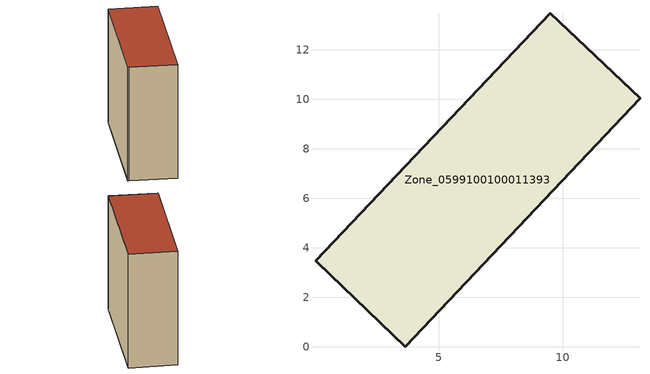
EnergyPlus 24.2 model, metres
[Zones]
Zone_0599100100011393
 floor ground (C_G): 0.1,3.42 0.02,3.48 9.51,13.49 13.13,10.04 3.64,0 z0
 wall outside (C_F): 3.64,0 13.13,10.04 9.51,13.49 0.02,3.48 0.1,3.42 3.64,0 z0:12.52
 roof outside (C_R): 0.02,3.48 0.1,3.42 3.64,0 13.13,10.04 9.51,13.49 z12.52
[BUILDING]
Pand.0599100100011393: North Axis=0; Terrain=City; Loads Convergence Tolerance Value=0.04; Temperature Convergence Tolerance Value=0.4; Solar Distribution=FullExterior; Maximum Number of Warmup Days=25; Minimum Number of Warmup Days=1
[Site:Location]
Rotterdam.The.Hague.AP_ZH_NLD Design_Conditions: Latitude=51.96; Longitude=4.45; Time Zone=1; Elevation=-4.5
[SITE:GROUNDTEMPERATURE:BUILDINGSURFACE]
18, 18, 18, 18, 18, 18, 18, 18, 18, 18, 18, 18
[MATERIAL] Thermal Absorptance=0.9; Solar Absorptance=0.7; Visible Absorptance=0.7
Name | Roughness | Thickness | Conductivity | Density | Specific Heat
G.TI.1946 | MediumSmooth | 0.15 | 1 | 540 | 1210
F.TI.1946 | Rough | 0.3 | 0.857143 | 1920 | 840
R.TI.1946 | MediumRough | 0.2 | 0.1 | 1500 | 1000
[CONSTRUCTION]
C_G: G.TI.1946
C_F: F.TI.1946
C_R: R.TI.1946
[ZONE]
Zone_0599100100011393: Type=1; Multiplier=1; Ceiling Height=Autocalculate; Volume=Autocalculate; Floor Area=autocalculate; Part of Total Floor Area=Yes
[ZONEINFILTRATION:DESIGNFLOWRATE]
Infil_Zone_0599100100011393: Zone or ZoneList or Space or SpaceList=Zone_0599100100011393; Schedule=AlwaysOn; Design Flow Rate Calculation Method=Flow/Area; Flow Rate per Floor Area=0.003; Constant Term Coefficient=1; Temperature Term Coefficient=0; Velocity Term Coefficient=0; Velocity Squared Term Coefficient=0
[HVACTEMPLATE:ZONE:IDEALLOADSAIRSYSTEM]
Zone_0599100100011393: Maximum Heating Supply Air Temperature=50; Minimum Cooling Supply Air Temperature=13; Maximum Heating Supply Air Humidity Ratio=0.0156; Minimum Cooling Supply Air Humidity Ratio=0.0077; Heating Limit=NoLimit; Cooling Limit=NoLimit; Dehumidification Control Type=ConstantSensibleHeatRatio; Cooling Sensible Heat Ratio=0.7; Dehumidification Setpoint=60; Humidification Control Type=None; Humidification Setpoint=30; Outdoor Air Method=None; Outdoor Air Flow Rate per Person=0.00944; Outdoor Air Flow Rate per Zone Floor Area=0; Outdoor Air Flow Rate per Zone=0; Demand Controlled Ventilation Type=None; Outdoor Air Economizer Type=NoEconomizer; Heat Recovery Type=None; Sensible Heat Recovery Effectiveness=0.7; Latent Heat Recovery Effectiveness=0.65
[ZONECONTROL:THERMOSTAT]
ThermostatControl_Zone_0599100100011393: Zone or ZoneList=Zone_0599100100011393; Control Type Schedule=DualSetpointControlType; Control 1=Thermostat_Zone_0599100100011393; Temperature Difference Between Cutout And Setpoint=0
[THERMOSTATSETPOINT:DUALSETPOINT]
Thermostat_Zone_0599100100011393: Heating Setpoint Temperature Schedule=HeatingSetpoint_Zone_0599100100011393; Cooling Setpoint Temperature Schedule=CoolingSetpoint_Zone_0599100100011393
[SCHEDULE:COMPACT]
HeatingSetpoint_Zone_0599100100011393: Through: 12/31, For: AllDays, Until: 24:00, 21
CoolingSetpoint_Zone_0599100100011393: Through: 12/31, For: AllDays, Until: 24:00, 24
DualSetpointControlType: Through: 12/31, For: AllDays, Until: 24:00, 4
AlwaysOn: Through: 12/31, For: AllDays, Until: 24:00, 1
